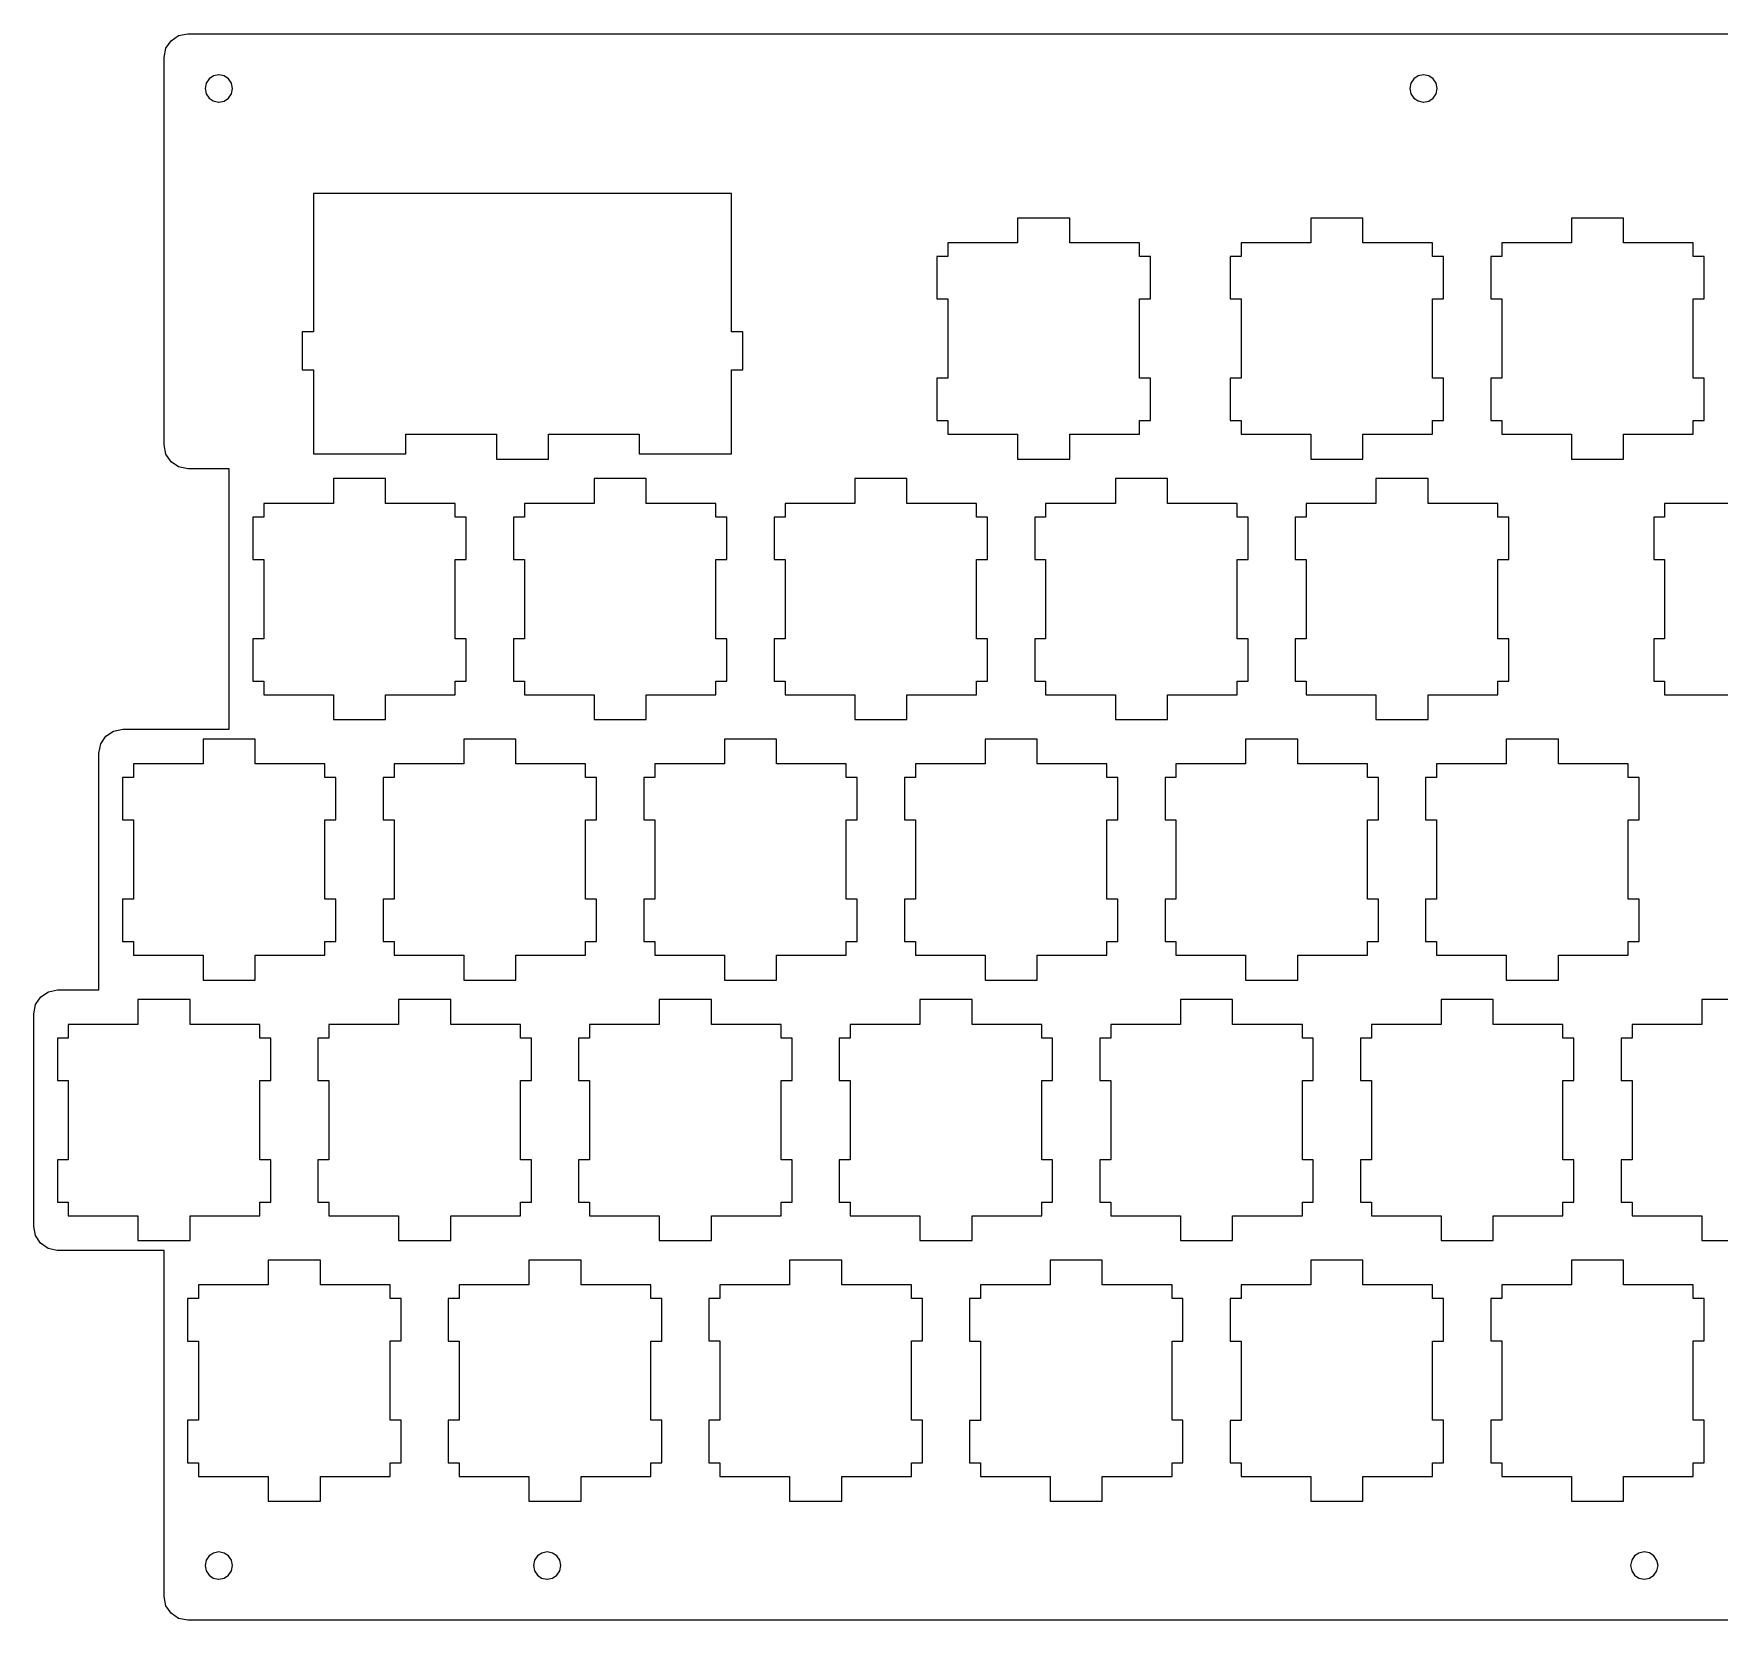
# Model space of a CAD drawing. Extents: x 6 to 199, y 23 to 265.
# Drawn here: x 5.6 to 128.8, y 23.1 to 139.1 of the extents above; entities that cross this region are included whole.
import ezdxf

# ---------------------------------------------------------------- set-up
doc = ezdxf.new("R2010")
doc.units = 0

msp = doc.modelspace()

# ---------------------------------------------------------------- linework, layer by layer
at = {"layer": 'Layer 1'}
for p, q in [((15.08592, 137.35844), (15.224087, 138.038816)), ((15.224087, 138.038816), (15.599218, 138.594293)), ((15.599218, 138.594293), (16.15514, 138.968763)), ((16.15514, 138.968763), (16.83568, 139.10612)), ((16.83568, 139.10612), (195.802, 139.10612)), ((15.08592, 126.34364), (15.08592, 137.35844)), ((18.378653, 135.809987), (18.164356, 135.492151)), ((18.696489, 136.024284), (18.378653, 135.809987)), ((19.0857, 136.10288), (18.696489, 136.024284)), ((19.474911, 136.024284), (19.0857, 136.10288)), ((19.792747, 135.809987), (19.474911, 136.024284)), ((20.007044, 135.492151), (19.792747, 135.809987)), ((106.437973, 135.809976), (106.223683, 135.492144)), ((106.755798, 136.024275), (106.437973, 135.809976)), ((107.145, 136.10288), (106.755798, 136.024275)), ((107.534211, 136.024284), (107.145, 136.10288)), ((107.852047, 135.809987), (107.534211, 136.024284)), ((108.066344, 135.492151), (107.852047, 135.809987)), ((18.164356, 135.492151), (18.08576, 135.10294)), ((18.08576, 135.10294), (18.162974, 134.716959)), ((18.162974, 134.716959), (18.373885, 134.400602)), ((18.373885, 134.400602), (18.687359, 134.18543)), ((19.474911, 134.181596), (19.792747, 134.395893)), ((19.792747, 134.395893), (20.007044, 134.713729)), ((20.08564, 135.10294), (20.007044, 135.492151)), ((20.007044, 134.713729), (20.08564, 135.10294)), ((106.223683, 135.492144), (106.14509, 135.10294)), ((106.14509, 135.10294), (106.222249, 134.717085)), ((106.222249, 134.717085), (106.433027, 134.400786)), ((106.433027, 134.400786), (106.746329, 134.18558)), ((107.534211, 134.181596), (107.852047, 134.395893)), ((107.852047, 134.395893), (108.066344, 134.713729)), ((108.14494, 135.10294), (108.066344, 135.492151)), ((108.066344, 134.713729), (108.14494, 135.10294)), ((18.687359, 134.18543), (19.07226, 134.103)), ((19.07226, 134.103), (19.0723, 134.103)), ((19.0723, 134.103), (19.0857, 134.103)), ((19.0857, 134.103), (19.474911, 134.181596)), ((106.746329, 134.18558), (107.13106, 134.103)), ((107.131, 134.103), (107.145, 134.103)), ((107.13106, 134.103), (107.131, 134.103)), ((107.145, 134.103), (107.534211, 134.181596)), ((56.55728, 127.41521), (26.00668, 127.41521)), ((26.00668, 127.41521), (26.00668, 123.58497)), ((56.55728, 123.58497), (56.55728, 127.41521)), ((15.08592, 121.54291), (15.08592, 126.34364)), ((81.28857, 125.62102), (77.47744, 125.62102)), ((77.47744, 125.62102), (77.47744, 123.8113)), ((81.28857, 123.8113), (81.28857, 125.62102)), ((102.71934, 125.62205), (98.9082, 125.62205)), ((98.9082, 125.62205), (98.9082, 123.81233)), ((102.71934, 123.81233), (102.71934, 125.62205)), ((121.76934, 125.62515), (117.9582, 125.62515)), ((117.9582, 125.62515), (117.9582, 123.81439)), ((121.76934, 123.81439), (121.76934, 125.62515)), ((26.00668, 123.58497), (26.00668, 118.24936)), ((56.55728, 118.24936), (56.55728, 123.58497)), ((77.47744, 123.8113), (72.38267, 123.8113)), ((72.38267, 123.8113), (72.38267, 122.81086)), ((86.38283, 123.8113), (81.28857, 123.8113)), ((86.38283, 122.81189), (86.38283, 123.8113)), ((98.9082, 123.81233), (93.81394, 123.81233)), ((93.81394, 123.81233), (93.81394, 122.81189)), ((107.8136, 123.81233), (102.71934, 123.81233)), ((107.8136, 122.81189), (107.8136, 123.81233)), ((117.9582, 123.81439), (112.86394, 123.81439)), ((112.86394, 123.81439), (112.86394, 122.81445)), ((126.8636, 123.81439), (121.76934, 123.81439)), ((126.8636, 122.81445), (126.8636, 123.81439)), ((72.38267, 122.81086), (71.58272, 122.81086)), ((71.58272, 122.81086), (71.58272, 119.71129)), ((87.1828, 122.81189), (86.38283, 122.81189)), ((87.1828, 119.71285), (87.1828, 122.81189)), ((93.81394, 122.81189), (93.01397, 122.81189)), ((93.01397, 122.81189), (93.01397, 119.71182)), ((108.61354, 122.81189), (107.8136, 122.81189)), ((108.61354, 119.71285), (108.61354, 122.81189)), ((112.86394, 122.81445), (112.06397, 122.81445)), ((112.06397, 122.81445), (112.06397, 119.71491)), ((127.66354, 122.81445), (126.8636, 122.81445)), ((127.66354, 119.71491), (127.66354, 122.81445)), ((15.08592, 109.04241), (15.08592, 121.54291)), ((71.58272, 119.71129), (72.38215, 119.71129)), ((72.38215, 119.71129), (72.38215, 113.91115)), ((86.38283, 113.91268), (86.38283, 119.71285)), ((86.38283, 119.71285), (87.1828, 119.71285)), ((93.01397, 119.71182), (93.81394, 119.71182)), ((93.81394, 119.71182), (93.81394, 113.91165)), ((107.8136, 113.91268), (107.8136, 119.71285)), ((107.8136, 119.71285), (108.61354, 119.71285)), ((112.06397, 119.71491), (112.86394, 119.71491)), ((112.86394, 119.71491), (112.86394, 113.91474)), ((126.8636, 113.91474), (126.8636, 119.71491)), ((126.8636, 119.71491), (127.66354, 119.71491)), ((26.00668, 117.31557), (25.18192, 117.31557)), ((25.18192, 117.31557), (25.18192, 114.51574)), ((26.00668, 118.24936), (26.00668, 117.31557)), ((56.55728, 117.31557), (56.55728, 118.24936)), ((57.38203, 117.31557), (56.55728, 117.31557)), ((57.38203, 114.51574), (57.38203, 117.31557)), ((25.18192, 114.51574), (26.00668, 114.51574)), ((26.00668, 114.51574), (26.00668, 111.28598)), ((56.55728, 111.28598), (56.55728, 114.51574)), ((56.55728, 114.51574), (57.38203, 114.51574)), ((72.38215, 113.91115), (71.58272, 113.91115)), ((71.58272, 113.91115), (71.58272, 110.81211)), ((87.1828, 113.91268), (86.38283, 113.91268)), ((87.1828, 110.81364), (87.1828, 113.91268)), ((93.81394, 113.91165), (93.01397, 113.91165)), ((93.01397, 113.91165), (93.01397, 110.81158)), ((108.61354, 113.91268), (107.8136, 113.91268)), ((108.61354, 110.81364), (108.61354, 113.91268)), ((112.86394, 113.91474), (112.06397, 113.91474)), ((112.06397, 113.91474), (112.06397, 110.81571)), ((127.66354, 113.91474), (126.8636, 113.91474)), ((127.66354, 110.81467), (127.66354, 113.91474)), ((26.00668, 111.28598), (26.00668, 108.39572)), ((56.55728, 108.39572), (56.55728, 111.28598)), ((32.75665, 108.39572), (32.75665, 109.81473)), ((32.75665, 109.81473), (34.28163, 109.81473)), ((34.28163, 109.81473), (39.37589, 109.81473)), ((39.37589, 109.81473), (39.3759, 108.004)), ((43.18807, 108.004), (43.18807, 109.81473)), ((43.18807, 109.81473), (48.28233, 109.81473)), ((48.28233, 109.81473), (49.8073, 109.81473)), ((49.8073, 109.81473), (49.8073, 108.39572)), ((71.58272, 110.81211), (72.38215, 110.81211)), ((72.38215, 110.81211), (72.38215, 109.8132)), ((72.38215, 109.8132), (77.4764, 109.8132)), ((77.4764, 109.8132), (77.4764, 108.004)), ((81.28857, 108.004), (81.28857, 109.81473)), ((81.28857, 109.81473), (86.38283, 109.81473)), ((86.38283, 109.81473), (86.38283, 110.81364)), ((86.38283, 110.81364), (87.1828, 110.81364)), ((93.01397, 110.81158), (93.81394, 110.81158)), ((93.81394, 110.81158), (93.81394, 109.81164)), ((93.81394, 109.81164), (98.9082, 109.81164)), ((98.9082, 109.81164), (98.9082, 108.004)), ((102.71934, 108.004), (102.71934, 109.81473)), ((102.71934, 109.81473), (107.8136, 109.81473)), ((107.8136, 109.81473), (107.8136, 110.81364)), ((107.8136, 110.81364), (108.61354, 110.81364)), ((112.06397, 110.81571), (112.86394, 110.81571)), ((112.86394, 110.81571), (112.86394, 109.81577)), ((112.86394, 109.81577), (117.9582, 109.81577)), ((117.9582, 109.81577), (117.9582, 108.004)), ((121.76934, 108.004), (121.76934, 109.81473)), ((121.76934, 109.81473), (126.8636, 109.81473)), ((126.8636, 109.81473), (126.8636, 110.81467)), ((126.8636, 110.81467), (127.66354, 110.81467)), ((15.223275, 108.361864), (15.08592, 109.04241)), ((15.597747, 107.805938), (15.223275, 108.361864)), ((16.153228, 107.430805), (15.597747, 107.805938)), ((16.83361, 107.29264), (16.153228, 107.430805)), ((19.84893, 107.29264), (16.83361, 107.29264)), ((19.84893, 88.24474), (19.84893, 107.29264)), ((26.00668, 108.39572), (32.75665, 108.39572)), ((39.3759, 108.004), (43.18807, 108.004)), ((49.8073, 108.39572), (56.55728, 108.39572)), ((77.4764, 108.004), (81.28857, 108.004)), ((98.9082, 108.004), (102.71934, 108.004)), ((117.9582, 108.004), (121.76934, 108.004)), ((31.28148, 106.57599), (27.47034, 106.57599)), ((27.47034, 106.57599), (27.47034, 104.76526)), ((31.28148, 104.76526), (31.28148, 106.57599)), ((50.33148, 106.57599), (46.52034, 106.57599)), ((46.52034, 106.57599), (46.52034, 104.76526)), ((50.33148, 104.76526), (50.33148, 106.57599)), ((69.38148, 106.57599), (65.57034, 106.57599)), ((65.57034, 106.57599), (65.57034, 104.76526)), ((69.38148, 104.76526), (69.38148, 106.57599)), ((88.43148, 106.57599), (84.62034, 106.57599)), ((84.62034, 106.57599), (84.62034, 104.76526)), ((88.43148, 104.76526), (88.43148, 106.57599)), ((107.48148, 106.57599), (103.67034, 106.57599)), ((103.67034, 106.57599), (103.67034, 104.76526)), ((107.48148, 104.76526), (107.48148, 106.57599)), ((27.47034, 104.76526), (22.37608, 104.76526)), ((22.37608, 104.76526), (22.37608, 103.76532)), ((36.37574, 104.76526), (31.28148, 104.76526)), ((36.37574, 103.76532), (36.37574, 104.76526)), ((46.52034, 104.76526), (41.42608, 104.76526)), ((41.42608, 104.76526), (41.42608, 103.76532)), ((55.42574, 104.76526), (50.33148, 104.76526)), ((55.42574, 103.76532), (55.42574, 104.76526)), ((65.57034, 104.76526), (60.47608, 104.76526)), ((60.47608, 104.76526), (60.47608, 103.76532)), ((74.47574, 104.76526), (69.38148, 104.76526)), ((74.47574, 103.76532), (74.47574, 104.76526)), ((84.62034, 104.76526), (79.52608, 104.76526)), ((79.52608, 104.76526), (79.52608, 103.76532)), ((93.52574, 104.76526), (88.43148, 104.76526)), ((93.52574, 103.76532), (93.52574, 104.76526)), ((103.67034, 104.76526), (98.57608, 104.76526)), ((98.57608, 104.76526), (98.57608, 103.76532)), ((112.57574, 104.76526), (107.48148, 104.76526)), ((112.57574, 103.76532), (112.57574, 104.76526)), ((129.86509, 104.7637), (124.77032, 104.7637)), ((124.77032, 104.7637), (124.77032, 103.76323)), ((22.37608, 103.76532), (21.57613, 103.76532)), ((21.57613, 103.76532), (21.57613, 100.66576)), ((37.1757, 103.76532), (36.37574, 103.76532)), ((37.1757, 100.66576), (37.1757, 103.76532)), ((41.42608, 103.76532), (40.62613, 103.76532)), ((40.62613, 103.76532), (40.62613, 100.66576)), ((56.2257, 103.76532), (55.42574, 103.76532)), ((56.2257, 100.66576), (56.2257, 103.76532)), ((60.47608, 103.76532), (59.67613, 103.76532)), ((59.67613, 103.76532), (59.67613, 100.66576)), ((75.2757, 103.76532), (74.47574, 103.76532)), ((75.2757, 100.66576), (75.2757, 103.76532)), ((79.52608, 103.76532), (78.72614, 103.76532)), ((78.72614, 103.76532), (78.72614, 100.66576)), ((94.32571, 103.76532), (93.52574, 103.76532)), ((94.32571, 100.66576), (94.32571, 103.76532)), ((98.57608, 103.76532), (97.77614, 103.76532)), ((97.77614, 103.76532), (97.77614, 100.66576)), ((113.37571, 103.76532), (112.57574, 103.76532)), ((113.37571, 100.66576), (113.37571, 103.76532)), ((124.77032, 103.76323), (123.97088, 103.76323)), ((123.97088, 103.76323), (123.97088, 100.66369)), ((21.57613, 100.66576), (22.37608, 100.66576)), ((22.37608, 100.66576), (22.37608, 94.86559)), ((36.37574, 94.86559), (36.37574, 100.66576)), ((36.37574, 100.66576), (37.1757, 100.66576)), ((40.62613, 100.66576), (41.42608, 100.66576)), ((41.42608, 100.66576), (41.42608, 94.86559)), ((55.42574, 94.86559), (55.42574, 100.66576)), ((55.42574, 100.66576), (56.2257, 100.66576)), ((59.67613, 100.66576), (60.47608, 100.66576)), ((60.47608, 100.66576), (60.47608, 94.86559)), ((74.47574, 94.86559), (74.47574, 100.66576)), ((74.47574, 100.66576), (75.2757, 100.66576)), ((78.72614, 100.66576), (79.52608, 100.66576)), ((79.52608, 100.66576), (79.52608, 94.86559)), ((93.52574, 94.86559), (93.52574, 100.66576)), ((93.52574, 100.66576), (94.32571, 100.66576)), ((97.77614, 100.66576), (98.57608, 100.66576)), ((98.57608, 100.66576), (98.57608, 94.86559)), ((112.57574, 94.86559), (112.57574, 100.66576)), ((112.57574, 100.66576), (113.37571, 100.66576)), ((123.97088, 100.66369), (124.77032, 100.66369)), ((124.77032, 100.66369), (124.77032, 94.86352)), ((22.37608, 94.86559), (21.57613, 94.86559)), ((21.57613, 94.86559), (21.57613, 91.76655)), ((37.1757, 94.86559), (36.37574, 94.86559)), ((37.1757, 91.76552), (37.1757, 94.86559)), ((41.42608, 94.86559), (40.62613, 94.86559)), ((40.62613, 94.86559), (40.62613, 91.76655)), ((56.2257, 94.86559), (55.42574, 94.86559)), ((56.2257, 91.76552), (56.2257, 94.86559)), ((60.47608, 94.86559), (59.67613, 94.86559)), ((59.67613, 94.86559), (59.67613, 91.76655)), ((75.2757, 94.86559), (74.47574, 94.86559)), ((75.2757, 91.76552), (75.2757, 94.86559)), ((79.52608, 94.86559), (78.72614, 94.86559)), ((78.72614, 94.86559), (78.72614, 91.76655)), ((94.32571, 94.86559), (93.52574, 94.86559)), ((94.32571, 91.76552), (94.32571, 94.86559)), ((98.57608, 94.86559), (97.77614, 94.86559)), ((97.77614, 94.86559), (97.77614, 91.76655)), ((113.37571, 94.86559), (112.57574, 94.86559)), ((113.37571, 91.76552), (113.37571, 94.86559)), ((124.77032, 94.86352), (123.97088, 94.86352)), ((123.97088, 94.86352), (123.97088, 91.76448)), ((21.57613, 91.76655), (22.37608, 91.76655)), ((22.37608, 91.76655), (22.37608, 90.76661)), ((36.37574, 90.76558), (36.37574, 91.76552)), ((36.37574, 91.76552), (37.1757, 91.76552)), ((40.62613, 91.76655), (41.42608, 91.76655)), ((41.42608, 91.76655), (41.42608, 90.76661)), ((55.42574, 90.76558), (55.42574, 91.76552)), ((55.42574, 91.76552), (56.2257, 91.76552)), ((59.67613, 91.76655), (60.47608, 91.76655)), ((60.47608, 91.76655), (60.47608, 90.76661)), ((74.47574, 90.76558), (74.47574, 91.76552)), ((74.47574, 91.76552), (75.2757, 91.76552)), ((78.72614, 91.76655), (79.52608, 91.76655)), ((79.52608, 91.76655), (79.52608, 90.76661)), ((93.52574, 90.76558), (93.52574, 91.76552)), ((93.52574, 91.76552), (94.32571, 91.76552)), ((97.77614, 91.76655), (98.57608, 91.76655)), ((98.57608, 91.76655), (98.57608, 90.76661)), ((112.57574, 90.76558), (112.57574, 91.76552)), ((112.57574, 91.76552), (113.37571, 91.76552)), ((123.97088, 91.76448), (124.77032, 91.76448)), ((124.77032, 91.76448), (124.77032, 90.76507)), ((22.37608, 90.76661), (27.47034, 90.76661)), ((27.47034, 90.76661), (27.47034, 88.95485)), ((31.28148, 88.95485), (31.28148, 90.76558)), ((31.28148, 90.76558), (36.37574, 90.76558)), ((41.42608, 90.76661), (46.52034, 90.76661)), ((46.52034, 90.76661), (46.52034, 88.95485)), ((50.33148, 88.95485), (50.33148, 90.76558)), ((50.33148, 90.76558), (55.42574, 90.76558)), ((60.47608, 90.76661), (65.57034, 90.76661)), ((65.57034, 90.76661), (65.57034, 88.95485)), ((69.38148, 88.95485), (69.38148, 90.76558)), ((69.38148, 90.76558), (74.47574, 90.76558)), ((79.52608, 90.76661), (84.62034, 90.76661)), ((84.62034, 90.76661), (84.62034, 88.95485)), ((88.43148, 88.95485), (88.43148, 90.76558)), ((88.43148, 90.76558), (93.52574, 90.76558)), ((98.57608, 90.76661), (103.67034, 90.76661)), ((103.67034, 90.76661), (103.67034, 88.95485)), ((107.48148, 88.95485), (107.48148, 90.76558)), ((107.48148, 90.76558), (112.57574, 90.76558)), ((124.77032, 90.76507), (129.86458, 90.76507)), ((27.47034, 88.95485), (31.28148, 88.95485)), ((46.52034, 88.95485), (50.33148, 88.95485)), ((65.57034, 88.95485), (69.38148, 88.95485)), ((84.62034, 88.95485), (88.43148, 88.95485)), ((103.67034, 88.95485), (107.48148, 88.95485)), ((10.462092, 87.177425), (10.837224, 87.732909)), ((10.837224, 87.732909), (11.393152, 88.107384)), ((11.393152, 88.107384), (12.0737, 88.24474)), ((12.0737, 88.24474), (19.84893, 88.24474)), ((21.75648, 87.52599), (17.94534, 87.52599)), ((17.94534, 87.52599), (17.94534, 85.71526)), ((21.75648, 85.71526), (21.75648, 87.52599)), ((40.80648, 87.52599), (36.99534, 87.52599)), ((36.99534, 87.52599), (36.99534, 85.71526)), ((40.80648, 85.71526), (40.80648, 87.52599)), ((59.85648, 87.52599), (56.04534, 87.52599)), ((56.04534, 87.52599), (56.04534, 85.71526)), ((59.85648, 85.71526), (59.85648, 87.52599)), ((78.90648, 87.52599), (75.09534, 87.52599)), ((75.09534, 87.52599), (75.09534, 85.71526)), ((78.90648, 85.71526), (78.90648, 87.52599)), ((97.95648, 87.52599), (94.14534, 87.52599)), ((94.14534, 87.52599), (94.14534, 85.71526)), ((97.95648, 85.71526), (97.95648, 87.52599)), ((117.00648, 87.52652), (113.19534, 87.52652)), ((113.19534, 87.52652), (113.19534, 85.71577)), ((117.00648, 85.71577), (117.00648, 87.52652)), ((10.32393, 86.49704), (10.462092, 87.177425)), ((10.32393, 69.19474), (10.32393, 86.49704)), ((17.94534, 85.71526), (12.85108, 85.71526)), ((12.85108, 85.71526), (12.85108, 84.71532)), ((26.85074, 85.71526), (21.75648, 85.71526)), ((26.85074, 84.71532), (26.85074, 85.71526)), ((36.99534, 85.71526), (31.90108, 85.71526)), ((31.90108, 85.71526), (31.90108, 84.71532)), ((45.90074, 85.71526), (40.80648, 85.71526)), ((45.90074, 84.71532), (45.90074, 85.71526)), ((56.04534, 85.71526), (50.95108, 85.71526)), ((50.95108, 85.71526), (50.95108, 84.71532)), ((64.95074, 85.71526), (59.85648, 85.71526)), ((64.95074, 84.71532), (64.95074, 85.71526)), ((75.09534, 85.71526), (70.00109, 85.71526)), ((70.00109, 85.71526), (70.00109, 84.71532)), ((84.00074, 85.71526), (78.90648, 85.71526)), ((84.00074, 84.71532), (84.00074, 85.71526)), ((94.14534, 85.71526), (89.05108, 85.71526)), ((89.05108, 85.71526), (89.05108, 84.71532)), ((103.05074, 85.71526), (97.95648, 85.71526)), ((103.05074, 84.71532), (103.05074, 85.71526)), ((113.19534, 85.71577), (108.10108, 85.71577)), ((108.10108, 85.71577), (108.10108, 84.71583)), ((122.10074, 85.71577), (117.00648, 85.71577)), ((122.10074, 84.71583), (122.10074, 85.71577)), ((12.85108, 84.71532), (12.05113, 84.71532)), ((12.05113, 84.71532), (12.05113, 81.61576)), ((27.6507, 84.71532), (26.85074, 84.71532)), ((27.6507, 81.61576), (27.6507, 84.71532)), ((31.90108, 84.71532), (31.10113, 84.71532)), ((31.10113, 84.71532), (31.10113, 81.61576)), ((46.7007, 84.71532), (45.90074, 84.71532)), ((46.7007, 81.61576), (46.7007, 84.71532)), ((50.95108, 84.71532), (50.15113, 84.71532)), ((50.15113, 84.71532), (50.15113, 81.61576)), ((65.7507, 84.71532), (64.95074, 84.71532)), ((65.7507, 81.61576), (65.7507, 84.71532)), ((70.00109, 84.71532), (69.20114, 84.71532)), ((69.20114, 84.71532), (69.20114, 81.61576)), ((84.80071, 84.71532), (84.00074, 84.71532)), ((84.80071, 81.61576), (84.80071, 84.71532)), ((89.05108, 84.71532), (88.25114, 84.71532)), ((88.25114, 84.71532), (88.25114, 81.61576)), ((103.85071, 84.71532), (103.05074, 84.71532)), ((103.85071, 81.61576), (103.85071, 84.71532)), ((108.10108, 84.71583), (107.30114, 84.71583)), ((107.30114, 84.71583), (107.30114, 81.61628)), ((122.90071, 84.71583), (122.10074, 84.71583)), ((122.90071, 81.61576), (122.90071, 84.71583)), ((12.05113, 81.61576), (12.85108, 81.61576)), ((12.85108, 81.61576), (12.85108, 75.81559)), ((26.85074, 75.81559), (26.85074, 81.61576)), ((26.85074, 81.61576), (27.6507, 81.61576)), ((31.10113, 81.61576), (31.90108, 81.61576)), ((31.90108, 81.61576), (31.90108, 75.81559)), ((45.90074, 75.81559), (45.90074, 81.61576)), ((45.90074, 81.61576), (46.7007, 81.61576)), ((50.15113, 81.61576), (50.95108, 81.61576)), ((50.95108, 81.61576), (50.95108, 75.81559)), ((64.95074, 75.81559), (64.95074, 81.61576)), ((64.95074, 81.61576), (65.7507, 81.61576)), ((69.20114, 81.61576), (70.00109, 81.61576)), ((70.00109, 81.61576), (70.00109, 75.81559)), ((84.00074, 75.81559), (84.00074, 81.61576)), ((84.00074, 81.61576), (84.80071, 81.61576)), ((88.25114, 81.61576), (89.05108, 81.61576)), ((89.05108, 81.61576), (89.05108, 75.81559)), ((103.05074, 75.81559), (103.05074, 81.61576)), ((103.05074, 81.61576), (103.85071, 81.61576)), ((107.30114, 81.61628), (108.10108, 81.61628)), ((108.10108, 81.61628), (108.10108, 75.81612)), ((122.10177, 75.81559), (122.10177, 81.61576)), ((122.10177, 81.61576), (122.90071, 81.61576)), ((12.85108, 75.81559), (12.05113, 75.81559)), ((12.05113, 75.81559), (12.05113, 72.71552)), ((27.6507, 75.81559), (26.85074, 75.81559)), ((27.6507, 72.71552), (27.6507, 75.81559)), ((31.90108, 75.81559), (31.10113, 75.81559)), ((31.10113, 75.81559), (31.10113, 72.71552)), ((46.7007, 75.81559), (45.90074, 75.81559)), ((46.7007, 72.71552), (46.7007, 75.81559)), ((50.95108, 75.81559), (50.15113, 75.81559)), ((50.15113, 75.81559), (50.15113, 72.71552)), ((65.7507, 75.81559), (64.95074, 75.81559)), ((65.7507, 72.71552), (65.7507, 75.81559)), ((70.00109, 75.81559), (69.20114, 75.81559)), ((69.20114, 75.81559), (69.20114, 72.71552)), ((84.80071, 75.81559), (84.00074, 75.81559)), ((84.80071, 72.71552), (84.80071, 75.81559)), ((89.05108, 75.81559), (88.25114, 75.81559)), ((88.25114, 75.81559), (88.25114, 72.71552)), ((103.85071, 75.81559), (103.05074, 75.81559)), ((103.85071, 72.71552), (103.85071, 75.81559)), ((108.10108, 75.81612), (107.30114, 75.81612)), ((107.30114, 75.81612), (107.30114, 72.71605)), ((122.90071, 75.81559), (122.10177, 75.81559)), ((122.90071, 72.71552), (122.90071, 75.81559)), ((12.05113, 72.71552), (12.85108, 72.71552)), ((12.85108, 72.71552), (12.85108, 71.71558)), ((26.85074, 71.71558), (26.85074, 72.71552)), ((26.85074, 72.71552), (27.6507, 72.71552)), ((31.10113, 72.71552), (31.90108, 72.71552)), ((31.90108, 72.71552), (31.90108, 71.71558)), ((45.90074, 71.71558), (45.90074, 72.71552)), ((45.90074, 72.71552), (46.7007, 72.71552)), ((50.15113, 72.71552), (50.95108, 72.71552)), ((50.95108, 72.71552), (50.95108, 71.71558)), ((64.95074, 71.71558), (64.95074, 72.71552)), ((64.95074, 72.71552), (65.7507, 72.71552)), ((69.20114, 72.71552), (70.00109, 72.71552)), ((70.00109, 72.71552), (70.00109, 71.71558)), ((84.00074, 71.71558), (84.00074, 72.71552)), ((84.00074, 72.71552), (84.80071, 72.71552)), ((88.25114, 72.71552), (89.05108, 72.71552)), ((89.05108, 72.71552), (89.05108, 71.71558)), ((103.05074, 71.71558), (103.05074, 72.71552)), ((103.05074, 72.71552), (103.85071, 72.71552)), ((107.30114, 72.71605), (108.10108, 72.71605)), ((108.10108, 72.71605), (108.10108, 71.71611)), ((122.10177, 71.71558), (122.10177, 72.71552)), ((122.10177, 72.71552), (122.90071, 72.71552)), ((12.85108, 71.71558), (17.94534, 71.71558)), ((17.94534, 71.71558), (17.94534, 69.90485)), ((21.75648, 69.90485), (21.75648, 71.71558)), ((21.75648, 71.71558), (26.85074, 71.71558)), ((31.90108, 71.71558), (36.99534, 71.71558)), ((36.99534, 71.71558), (36.99534, 69.90485)), ((40.80648, 69.90485), (40.80648, 71.71558)), ((40.80648, 71.71558), (45.90074, 71.71558)), ((50.95108, 71.71558), (56.04534, 71.71558)), ((56.04534, 71.71558), (56.04534, 69.90485)), ((59.85648, 69.90485), (59.85648, 71.71558)), ((59.85648, 71.71558), (64.95074, 71.71558)), ((70.00109, 71.71558), (75.09534, 71.71558)), ((75.09534, 71.71558), (75.09534, 69.90485)), ((78.90648, 69.90485), (78.90648, 71.71558)), ((78.90648, 71.71558), (84.00074, 71.71558)), ((89.05108, 71.71558), (94.14534, 71.71558)), ((94.14534, 71.71558), (94.14534, 69.90485)), ((97.95648, 69.90485), (97.95648, 71.71558)), ((97.95648, 71.71558), (103.05074, 71.71558)), ((108.10108, 71.71611), (113.19534, 71.71611)), ((113.19534, 71.71611), (113.19534, 69.90485)), ((117.00751, 69.90485), (117.00751, 71.71558)), ((117.00751, 71.71558), (122.10177, 71.71558)), ((6.074211, 68.682906), (6.630135, 69.057381)), ((6.630135, 69.057381), (7.31068, 69.19474)), ((7.31068, 69.19474), (10.32393, 69.19474)), ((17.94534, 69.90485), (21.75648, 69.90485)), ((36.99534, 69.90485), (40.80648, 69.90485)), ((56.04534, 69.90485), (59.85648, 69.90485)), ((75.09534, 69.90485), (78.90648, 69.90485)), ((94.14534, 69.90485), (97.95648, 69.90485)), ((113.19534, 69.90485), (117.00751, 69.90485)), ((5.56092, 67.44704), (5.699081, 68.127423)), ((5.699081, 68.127423), (6.074211, 68.682906)), ((16.99347, 68.47599), (13.18234, 68.47599)), ((13.18234, 68.47599), (13.18234, 66.66526)), ((16.99347, 66.66526), (16.99347, 68.47599)), ((36.04448, 68.47599), (32.23334, 68.47599)), ((32.23334, 68.47599), (32.23334, 66.66526)), ((36.04448, 66.66526), (36.04448, 68.47599)), ((55.09448, 68.47599), (51.28334, 68.47599)), ((51.28334, 68.47599), (51.28334, 66.66526)), ((55.09448, 66.66526), (55.09448, 68.47599)), ((74.14448, 68.47599), (70.33334, 68.47599)), ((70.33334, 68.47599), (70.33334, 66.66526)), ((74.14448, 66.66526), (74.14448, 68.47599)), ((93.19448, 68.47652), (89.38334, 68.47652)), ((89.38334, 68.47652), (89.38334, 66.66577)), ((93.19448, 66.66577), (93.19448, 68.47652)), ((112.24348, 68.47599), (108.43234, 68.47599)), ((108.43234, 68.47599), (108.43234, 66.66526)), ((112.24348, 66.66526), (112.24348, 68.47599)), ((131.29345, 68.47599), (127.48231, 68.47599)), ((127.48231, 68.47599), (127.48231, 66.66526)), ((5.56092, 51.89194), (5.56092, 67.44704)), ((13.18234, 66.66526), (8.08793, 66.66526)), ((8.08793, 66.66526), (8.08793, 65.66532)), ((22.08877, 66.66526), (16.99347, 66.66526)), ((22.08877, 65.66532), (22.08877, 66.66526)), ((32.23334, 66.66526), (27.13908, 66.66526)), ((27.13908, 66.66526), (27.13908, 65.66532)), ((41.13874, 66.66526), (36.04448, 66.66526)), ((41.13874, 65.66532), (41.13874, 66.66526)), ((51.28334, 66.66526), (46.18908, 66.66526)), ((46.18908, 66.66526), (46.18908, 65.66532)), ((60.18874, 66.66526), (55.09448, 66.66526)), ((60.18874, 65.66532), (60.18874, 66.66526)), ((70.33334, 66.66526), (65.23908, 66.66526)), ((65.23908, 66.66526), (65.23908, 65.66532)), ((79.23874, 66.66526), (74.14448, 66.66526)), ((79.23874, 65.66532), (79.23874, 66.66526)), ((89.38334, 66.66577), (84.28908, 66.66577)), ((84.28908, 66.66577), (84.28908, 65.66583)), ((98.28874, 66.66577), (93.19448, 66.66577)), ((98.28874, 65.66583), (98.28874, 66.66577)), ((108.43234, 66.66526), (103.33808, 66.66526)), ((103.33808, 66.66526), (103.33808, 65.66532)), ((117.33774, 66.66526), (112.24348, 66.66526)), ((117.33774, 65.66532), (117.33774, 66.66526)), ((127.48231, 66.66526), (122.38702, 66.66526)), ((122.38702, 66.66526), (122.38702, 65.66532)), ((8.08793, 65.66532), (7.28797, 65.66532)), ((7.28797, 65.66532), (7.28797, 62.56576)), ((22.88769, 65.66532), (22.08877, 65.66532)), ((22.88769, 62.56576), (22.88769, 65.66532)), ((27.13908, 65.66532), (26.33913, 65.66532)), ((26.33913, 65.66532), (26.33913, 62.56576)), ((41.93869, 65.66532), (41.13874, 65.66532)), ((41.93869, 62.56576), (41.93869, 65.66532)), ((46.18908, 65.66532), (45.38913, 65.66532)), ((45.38913, 65.66532), (45.38913, 62.56576)), ((60.98869, 65.66532), (60.18874, 65.66532)), ((60.98869, 62.56576), (60.98869, 65.66532)), ((65.23908, 65.66532), (64.43913, 65.66532)), ((64.43913, 65.66532), (64.43913, 62.56576)), ((80.03868, 65.66532), (79.23874, 65.66532)), ((80.03868, 62.56576), (80.03868, 65.66532)), ((84.28908, 65.66583), (83.48911, 65.66583)), ((83.48911, 65.66583), (83.48911, 62.56628)), ((99.08868, 65.66583), (98.28874, 65.66583)), ((99.08868, 62.56576), (99.08868, 65.66583)), ((103.33808, 65.66532), (102.53811, 65.66532)), ((102.53811, 65.66532), (102.53811, 62.56525)), ((118.13768, 65.66532), (117.33774, 65.66532)), ((118.13768, 62.56576), (118.13768, 65.66532)), ((122.38702, 65.66532), (121.58808, 65.66532)), ((121.58808, 65.66532), (121.58808, 62.56576)), ((7.28797, 62.56576), (8.08793, 62.56576)), ((8.08793, 62.56576), (8.08793, 56.76559)), ((22.08877, 56.76559), (22.08877, 62.56576)), ((22.08877, 62.56576), (22.88769, 62.56576)), ((26.33913, 62.56576), (27.13908, 62.56576)), ((27.13908, 62.56576), (27.13908, 56.76559)), ((41.13874, 56.76559), (41.13874, 62.56576)), ((41.13874, 62.56576), (41.93869, 62.56576)), ((45.38913, 62.56576), (46.18908, 62.56576)), ((46.18908, 62.56576), (46.18908, 56.76559)), ((60.18874, 56.76559), (60.18874, 62.56576)), ((60.18874, 62.56576), (60.98869, 62.56576)), ((64.43913, 62.56576), (65.23908, 62.56576)), ((65.23908, 62.56576), (65.23908, 56.76559)), ((79.23874, 56.76559), (79.23874, 62.56576)), ((79.23874, 62.56576), (80.03868, 62.56576)), ((83.48911, 62.56628), (84.28908, 62.56628)), ((84.28908, 62.56628), (84.28908, 56.76612)), ((98.28977, 56.76559), (98.28977, 62.56576)), ((98.28977, 62.56576), (99.08868, 62.56576)), ((102.53811, 62.56525), (103.33808, 62.56525)), ((103.33808, 62.56525), (103.33808, 56.76508)), ((117.33774, 56.76559), (117.33774, 62.56576)), ((117.33774, 62.56576), (118.13768, 62.56576)), ((121.58808, 62.56576), (122.38805, 62.56576)), ((122.38805, 62.56576), (122.38805, 56.76559)), ((8.08793, 56.76559), (7.28797, 56.76559)), ((7.28797, 56.76559), (7.28797, 53.66552)), ((22.88769, 56.76559), (22.08877, 56.76559)), ((22.88769, 53.66552), (22.88769, 56.76559)), ((27.13908, 56.76559), (26.33913, 56.76559)), ((26.33913, 56.76559), (26.33913, 53.66552)), ((41.93869, 56.76559), (41.13874, 56.76559)), ((41.93869, 53.66552), (41.93869, 56.76559)), ((46.18908, 56.76559), (45.38913, 56.76559)), ((45.38913, 56.76559), (45.38913, 53.66552)), ((60.98869, 56.76559), (60.18874, 56.76559)), ((60.98869, 53.66552), (60.98869, 56.76559)), ((65.23908, 56.76559), (64.43913, 56.76559)), ((64.43913, 56.76559), (64.43913, 53.66552)), ((80.03868, 56.76559), (79.23874, 56.76559)), ((80.03868, 53.66552), (80.03868, 56.76559)), ((84.28908, 56.76612), (83.48911, 56.76612)), ((83.48911, 56.76612), (83.48911, 53.66605)), ((99.08868, 56.76559), (98.28977, 56.76559)), ((99.08868, 53.66552), (99.08868, 56.76559)), ((103.33808, 56.76508), (102.53811, 56.76508)), ((102.53811, 56.76508), (102.53811, 53.66501)), ((118.13768, 56.76559), (117.33774, 56.76559)), ((118.13768, 53.66552), (118.13768, 56.76559)), ((122.38805, 56.76559), (121.58808, 56.76559)), ((121.58808, 56.76559), (121.58808, 53.66552)), ((7.28797, 53.66552), (8.08793, 53.66552)), ((8.08793, 53.66552), (8.08793, 52.66558)), ((22.08877, 52.66558), (22.08877, 53.66552)), ((22.08877, 53.66552), (22.88769, 53.66552)), ((26.33913, 53.66552), (27.13908, 53.66552)), ((27.13908, 53.66552), (27.13908, 52.66558)), ((41.13874, 52.66558), (41.13874, 53.66552)), ((41.13874, 53.66552), (41.93869, 53.66552)), ((45.38913, 53.66552), (46.18908, 53.66552)), ((46.18908, 53.66552), (46.18908, 52.66558)), ((60.18874, 52.66558), (60.18874, 53.66552)), ((60.18874, 53.66552), (60.98869, 53.66552)), ((64.43913, 53.66552), (65.23908, 53.66552)), ((65.23908, 53.66552), (65.23908, 52.66558)), ((79.23874, 52.66558), (79.23874, 53.66552)), ((79.23874, 53.66552), (80.03868, 53.66552)), ((83.48911, 53.66605), (84.28908, 53.66605)), ((84.28908, 53.66605), (84.28908, 52.66611)), ((98.28977, 52.66558), (98.28977, 53.66552)), ((98.28977, 53.66552), (99.08868, 53.66552)), ((102.53811, 53.66501), (103.33808, 53.66501)), ((103.33808, 53.66501), (103.33808, 52.66507)), ((117.33774, 52.66558), (117.33774, 53.66552)), ((117.33774, 53.66552), (118.13768, 53.66552)), ((121.58808, 53.66552), (122.38805, 53.66552)), ((122.38805, 53.66552), (122.38805, 52.66558)), ((5.695487, 51.218371), (5.56092, 51.89194)), ((8.08793, 52.66558), (13.18219, 52.66558)), ((13.18219, 52.66558), (13.18234, 50.85485)), ((16.99347, 50.85485), (16.99347, 52.66558)), ((16.99347, 52.66558), (22.08877, 52.66558)), ((27.13908, 52.66558), (32.23334, 52.66558)), ((32.23334, 52.66558), (32.23334, 50.85485)), ((36.04448, 50.85485), (36.04448, 52.66558)), ((36.04448, 52.66558), (41.13874, 52.66558)), ((46.18908, 52.66558), (51.28334, 52.66558)), ((51.28334, 52.66558), (51.28334, 50.85485)), ((55.09448, 50.85485), (55.09448, 52.66558)), ((55.09448, 52.66558), (60.18874, 52.66558)), ((65.23908, 52.66558), (70.33334, 52.66558)), ((70.33334, 52.66558), (70.33334, 50.85485)), ((74.14448, 50.85485), (74.14448, 52.66558)), ((74.14448, 52.66558), (79.23874, 52.66558)), ((84.28908, 52.66611), (89.38334, 52.66611)), ((89.38334, 52.66611), (89.38334, 50.85485)), ((93.19551, 50.85485), (93.19551, 52.66558)), ((93.19551, 52.66558), (98.28977, 52.66558)), ((103.33808, 52.66507), (108.43234, 52.66507)), ((108.43234, 52.66507), (108.43234, 50.85485)), ((112.24348, 50.85485), (112.24348, 52.66558)), ((112.24348, 52.66558), (117.33774, 52.66558)), ((122.38805, 52.66558), (127.48334, 52.66558)), ((127.48334, 52.66558), (127.48334, 50.85485)), ((6.062837, 50.665731), (5.695487, 51.218371)), ((6.609047, 50.288886), (6.062837, 50.665731)), ((13.18234, 50.85485), (16.99347, 50.85485)), ((32.23334, 50.85485), (36.04448, 50.85485)), ((51.28334, 50.85485), (55.09448, 50.85485)), ((70.33334, 50.85485), (74.14448, 50.85485)), ((89.38334, 50.85485), (93.19551, 50.85485)), ((108.43234, 50.85485), (112.24348, 50.85485)), ((127.48334, 50.85485), (131.29345, 50.85485)), ((7.28019, 50.1427), (6.609047, 50.288886)), ((9.06768, 50.1427), (7.28019, 50.1427)), ((15.08592, 50.1427), (9.06768, 50.1427)), ((15.08592, 37.1394), (15.08592, 50.1427)), ((26.51847, 49.42546), (22.70734, 49.42546)), ((22.70734, 49.42546), (22.70734, 47.61473)), ((26.51847, 47.61473), (26.51847, 49.42546)), ((45.56951, 49.42443), (41.75837, 49.42443)), ((41.75837, 49.42443), (41.75837, 47.6137)), ((45.56951, 47.6137), (45.56951, 49.42443)), ((64.61847, 49.42443), (60.80734, 49.42443)), ((60.80734, 49.42443), (60.80734, 47.61473)), ((64.61847, 47.61473), (64.61847, 49.42443)), ((83.66848, 49.42443), (79.85734, 49.42443)), ((79.85734, 49.42443), (79.85734, 47.6137)), ((83.66848, 47.6137), (83.66848, 49.42443)), ((102.71848, 49.42443), (98.90734, 49.42443)), ((98.90734, 49.42443), (98.90734, 47.6137)), ((102.71848, 47.6137), (102.71848, 49.42443)), ((121.76848, 49.42496), (117.95734, 49.42496)), ((117.95734, 49.42496), (117.95734, 47.61526)), ((121.76848, 47.61526), (121.76848, 49.42496)), ((22.70734, 47.61473), (17.61308, 47.61473)), ((17.61308, 47.61473), (17.61308, 46.61479)), ((31.61377, 47.61473), (26.51847, 47.61473)), ((31.61377, 46.61479), (31.61377, 47.61473)), ((41.75837, 47.6137), (36.66411, 47.6137)), ((36.66411, 47.6137), (36.66411, 46.61376)), ((50.66377, 47.6137), (45.56951, 47.6137)), ((50.66377, 46.61376), (50.66377, 47.6137)), ((60.80734, 47.61473), (55.71308, 47.61473)), ((55.71308, 47.61473), (55.71308, 46.61532)), ((69.71273, 47.61473), (64.61847, 47.61473)), ((69.71273, 46.61532), (69.71273, 47.61473)), ((79.85734, 47.6137), (74.76308, 47.6137)), ((74.76308, 47.6137), (74.76308, 46.61376)), ((88.76274, 47.6137), (83.66848, 47.6137)), ((88.76274, 46.61376), (88.76274, 47.6137)), ((98.90734, 47.6137), (93.81308, 47.6137)), ((93.81308, 47.6137), (93.81308, 46.61376)), ((107.81274, 47.6137), (102.71848, 47.6137)), ((107.81274, 46.61376), (107.81274, 47.6137)), ((117.95734, 47.61526), (112.86308, 47.61526)), ((112.86308, 47.61526), (112.86308, 46.61583)), ((126.86274, 47.61526), (121.76848, 47.61526)), ((126.86274, 46.61583), (126.86274, 47.61526)), ((17.61308, 46.61479), (16.81312, 46.61479)), ((16.81312, 46.61479), (16.81312, 43.51422)), ((32.41269, 46.61479), (31.61377, 46.61479)), ((32.41269, 43.51525), (32.41269, 46.61479)), ((36.66411, 46.61376), (35.86416, 46.61376)), ((35.86416, 46.61376), (35.86416, 43.51369)), ((51.46372, 46.61376), (50.66377, 46.61376)), ((51.46372, 43.51422), (51.46372, 46.61376)), ((55.71308, 46.61532), (54.91312, 46.61532)), ((54.91312, 46.61532), (54.91312, 43.51525)), ((70.51269, 46.61532), (69.71273, 46.61532)), ((70.51269, 43.51525), (70.51269, 46.61532)), ((74.76308, 46.61376), (73.96312, 46.61376)), ((73.96312, 46.61376), (73.96312, 43.51316)), ((89.56268, 46.61376), (88.76274, 46.61376)), ((89.56268, 43.51422), (89.56268, 46.61376)), ((93.81308, 46.61376), (93.01311, 46.61376)), ((93.01311, 46.61376), (93.01311, 43.51316)), ((108.61268, 46.61376), (107.81274, 46.61376)), ((108.61268, 43.51422), (108.61268, 46.61376)), ((112.86308, 46.61583), (112.06311, 46.61583)), ((112.06311, 46.61583), (112.06311, 43.51576)), ((127.66371, 46.61583), (126.86274, 46.61583)), ((127.66371, 43.51525), (127.66371, 46.61583)), ((16.81312, 43.51422), (17.61308, 43.51422)), ((17.61308, 43.51422), (17.61308, 37.71508)), ((31.61377, 37.71612), (31.61377, 43.51525)), ((31.61377, 43.51525), (32.41269, 43.51525)), ((35.86416, 43.51369), (36.66308, 43.51369)), ((36.66308, 43.51369), (36.66308, 37.71455)), ((50.66377, 37.71508), (50.66377, 43.51422)), ((50.66377, 43.51422), (51.46372, 43.51422)), ((54.91312, 43.51525), (55.71308, 43.51525)), ((55.71308, 43.51525), (55.71308, 37.71612)), ((69.71273, 37.71612), (69.71273, 43.51525)), ((69.71273, 43.51525), (70.51269, 43.51525)), ((73.96312, 43.51316), (74.76308, 43.51316)), ((74.76308, 43.51316), (74.76308, 37.71405)), ((88.76274, 37.71508), (88.76274, 43.51422)), ((88.76274, 43.51422), (89.56268, 43.51422)), ((93.01311, 43.51316), (93.81308, 43.51316)), ((93.81308, 43.51316), (93.81308, 37.71405)), ((107.81274, 37.71508), (107.81274, 43.51422)), ((107.81274, 43.51422), (108.61268, 43.51422)), ((112.06311, 43.51576), (112.86308, 43.51576)), ((112.86308, 43.51576), (112.86308, 37.71662)), ((126.86274, 37.71612), (126.86274, 43.51525)), ((126.86274, 43.51525), (127.66371, 43.51525)), ((15.08592, 31.09172), (15.08592, 37.1394)), ((17.61308, 37.71508), (16.81312, 37.71508)), ((16.81312, 37.71508), (16.81312, 34.61501)), ((32.41269, 37.71612), (31.61377, 37.71612)), ((32.41269, 34.61605), (32.41269, 37.71612)), ((36.66308, 37.71455), (35.86312, 37.71455)), ((35.86312, 37.71455), (35.86312, 34.61448)), ((51.46372, 37.71508), (50.66377, 37.71508)), ((51.46372, 34.61501), (51.46372, 37.71508)), ((55.71308, 37.71612), (54.91312, 37.71612)), ((54.91312, 37.71612), (54.91312, 34.61605)), ((70.51269, 37.71612), (69.71273, 37.71612)), ((70.51269, 34.61605), (70.51269, 37.71612)), ((74.76308, 37.71405), (73.96312, 37.71405)), ((73.96312, 37.71405), (73.96312, 34.61398)), ((89.56268, 37.71508), (88.76274, 37.71508)), ((89.56268, 34.61501), (89.56268, 37.71508)), ((93.81308, 37.71405), (93.01311, 37.71405)), ((93.01311, 37.71405), (93.01311, 34.61398)), ((108.61268, 37.71508), (107.81274, 37.71508)), ((108.61268, 34.61501), (108.61268, 37.71508)), ((112.86308, 37.71662), (112.06311, 37.71662)), ((112.06311, 37.71662), (112.06311, 34.61655)), ((127.66371, 37.71612), (126.86274, 37.71612)), ((127.66371, 34.61605), (127.66371, 37.71612)), ((16.81312, 34.61501), (17.61308, 34.61501)), ((17.61308, 34.61501), (17.61308, 33.61404)), ((31.61377, 33.61507), (31.61377, 34.61605)), ((31.61377, 34.61605), (32.41269, 34.61605)), ((35.86312, 34.61448), (36.66308, 34.61448)), ((36.66308, 34.61448), (36.66308, 33.61351)), ((50.66377, 33.61507), (50.66377, 34.61501)), ((50.66377, 34.61501), (51.46372, 34.61501)), ((54.91312, 34.61605), (55.71308, 34.61605)), ((55.71308, 34.61605), (55.71308, 33.61611)), ((69.71273, 33.61611), (69.71273, 34.61605)), ((69.71273, 34.61605), (70.51269, 34.61605)), ((73.96312, 34.61398), (74.76308, 34.61398)), ((74.76308, 34.61398), (74.76308, 33.61301)), ((88.76274, 33.61507), (88.76274, 34.61501)), ((88.76274, 34.61501), (89.56268, 34.61501)), ((93.01311, 34.61398), (93.81308, 34.61398)), ((93.81308, 34.61398), (93.81308, 33.61301)), ((107.81274, 33.61507), (107.81274, 34.61501)), ((107.81274, 34.61501), (108.61268, 34.61501)), ((112.06311, 34.61655), (112.86308, 34.61655)), ((112.86308, 34.61655), (112.86308, 33.61661)), ((126.86377, 33.61611), (126.86377, 34.61605)), ((126.86377, 34.61605), (127.66371, 34.61605)), ((17.61308, 33.61404), (22.70734, 33.61404)), ((22.70734, 33.61404), (22.70734, 31.80535)), ((26.51847, 31.80535), (26.51847, 33.61507)), ((26.51847, 33.61507), (31.61377, 33.61507)), ((36.66308, 33.61351), (41.75734, 33.61351)), ((41.75734, 33.61351), (41.75734, 31.80535)), ((45.56951, 31.80535), (45.56951, 33.61507)), ((45.56951, 33.61507), (50.66377, 33.61507)), ((55.71308, 33.61611), (60.80734, 33.61611)), ((60.80734, 33.61611), (60.80734, 31.80535)), ((64.61847, 31.80535), (64.61847, 33.61611)), ((64.61847, 33.61611), (69.71273, 33.61611)), ((74.76308, 33.61301), (79.85734, 33.61301)), ((79.85734, 33.61301), (79.85734, 31.80535)), ((83.66848, 31.80535), (83.66848, 33.61507)), ((83.66848, 33.61507), (88.76274, 33.61507)), ((93.81308, 33.61301), (98.90734, 33.61301)), ((98.90734, 33.61301), (98.90734, 31.80535)), ((102.71848, 31.80535), (102.71848, 33.61507)), ((102.71848, 33.61507), (107.81274, 33.61507)), ((112.86308, 33.61661), (117.95734, 33.61661)), ((117.95734, 33.61661), (117.95734, 31.80535)), ((121.76951, 31.80535), (121.76951, 33.61611)), ((121.76951, 33.61611), (126.86377, 33.61611)), ((15.08592, 24.84196), (15.08592, 31.09172)), ((22.70734, 31.80535), (26.51847, 31.80535)), ((41.75734, 31.80535), (45.56951, 31.80535)), ((60.80734, 31.80535), (64.61847, 31.80535)), ((79.85734, 31.80535), (83.66848, 31.80535)), ((98.90734, 31.80535), (102.71848, 31.80535)), ((117.95734, 31.80535), (121.76951, 31.80535)), ((18.164296, 27.481171), (18.0857, 27.09196)), ((18.378593, 27.799007), (18.164296, 27.481171)), ((18.696429, 28.013304), (18.378593, 27.799007)), ((19.08564, 28.0919), (18.696429, 28.013304)), ((19.474851, 28.013304), (19.08564, 28.0919)), ((19.792687, 27.799007), (19.474851, 28.013304)), ((20.006984, 27.481171), (19.792687, 27.799007)), ((20.08558, 27.09196), (20.006984, 27.481171)), ((42.163396, 27.481171), (42.0848, 27.09196)), ((42.377693, 27.799007), (42.163396, 27.481171)), ((42.695529, 28.013304), (42.377693, 27.799007)), ((43.08474, 28.0919), (42.695529, 28.013304)), ((43.473951, 28.013304), (43.08474, 28.0919)), ((43.791787, 27.799007), (43.473951, 28.013304)), ((44.006084, 27.481171), (43.791787, 27.799007)), ((44.08468, 27.09196), (44.006084, 27.481171)), ((122.363314, 27.481166), (122.28472, 27.09196)), ((122.577606, 27.799), (122.363314, 27.481166)), ((122.895435, 28.013298), (122.577606, 27.799)), ((123.28464, 28.0919), (122.895435, 28.013298)), ((123.667454, 28.01592), (123.28464, 28.0919)), ((123.992029, 27.799194), (123.667454, 28.01592)), ((124.208927, 27.474734), (123.992029, 27.799194)), ((124.28511, 27.09196), (124.208927, 27.474734)), ((18.0857, 27.09196), (18.162914, 26.705979)), ((18.162914, 26.705979), (18.373825, 26.389622)), ((18.373825, 26.389622), (18.687299, 26.17445)), ((18.687299, 26.17445), (19.0722, 26.09202)), ((19.0722, 26.09202), (19.07224, 26.09202)), ((19.07224, 26.09202), (19.08564, 26.09202)), ((19.08564, 26.09202), (19.474851, 26.170616)), ((19.474851, 26.170616), (19.792687, 26.384913)), ((19.792687, 26.384913), (20.006984, 26.702749)), ((20.006984, 26.702749), (20.08558, 27.09196)), ((42.0848, 27.09196), (42.162014, 26.705979)), ((42.162014, 26.705979), (42.372925, 26.389622)), ((42.372925, 26.389622), (42.686399, 26.17445)), ((42.686399, 26.17445), (43.0713, 26.09202)), ((43.0713, 26.09202), (43.07134, 26.09202)), ((43.07134, 26.09202), (43.08474, 26.09202)), ((43.08474, 26.09202), (43.473951, 26.170616)), ((43.473951, 26.170616), (43.791787, 26.384913)), ((43.791787, 26.384913), (44.006084, 26.702749)), ((44.006084, 26.702749), (44.08468, 27.09196)), ((122.28472, 27.09196), (122.361934, 26.705979)), ((122.361934, 26.705979), (122.572845, 26.389622)), ((122.572845, 26.389622), (122.886319, 26.17445)), ((122.886319, 26.17445), (123.27122, 26.09202)), ((123.27114, 26.09202), (123.28464, 26.09202)), ((123.27122, 26.09202), (123.27114, 26.09202)), ((123.28464, 26.09202), (123.667454, 26.168)), ((123.667454, 26.168), (123.992029, 26.384726)), ((123.992029, 26.384726), (124.208927, 26.709186)), ((124.208927, 26.709186), (124.28511, 27.09196)), ((15.223226, 24.161541), (15.08592, 24.84196)), ((15.59757, 23.605674), (15.223226, 24.161541)), ((16.152884, 23.23051), (15.59757, 23.605674)), ((16.8331, 23.0922), (16.152884, 23.23051)), ((16.834, 23.0923), (16.8331, 23.0922)), ((195.802, 23.0933), (16.834, 23.0923))]:
    msp.add_line(p, q, dxfattribs=at)

doc.saveas('drawing.dxf')
